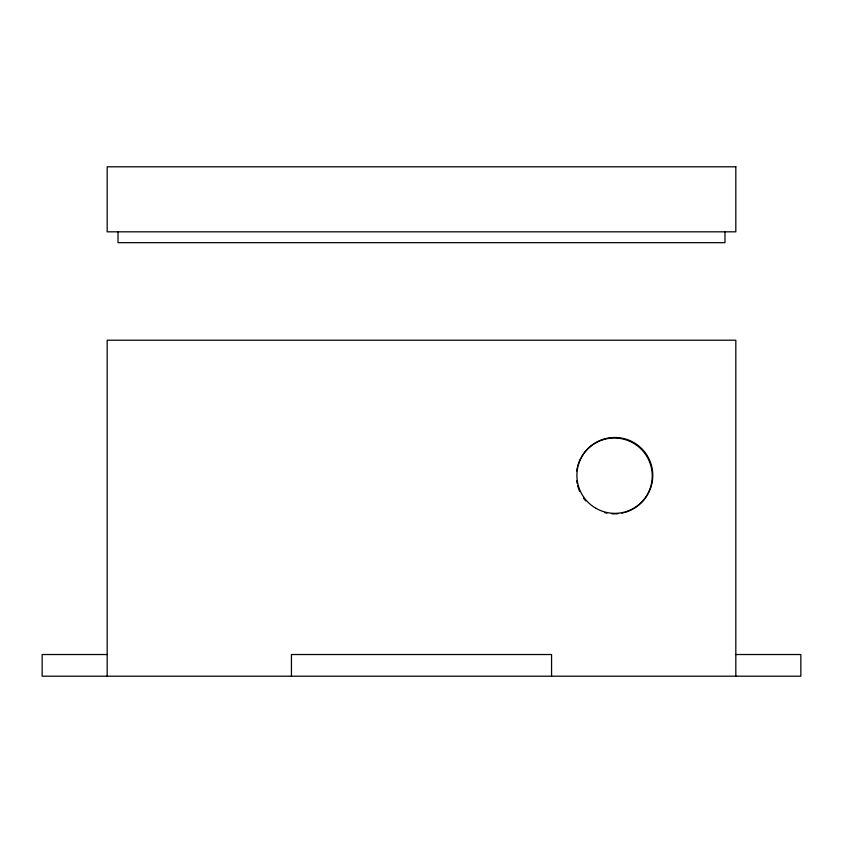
<?xml version="1.0" encoding="UTF-8"?>
<svg xmlns="http://www.w3.org/2000/svg" width="843" height="843" viewBox="0 0 843 843"><rect width="100%" height="100%" fill="white"/><g stroke="black" fill="none" stroke-linecap="round" stroke-linejoin="round"><path stroke-width="1.26" d="M107.177 654.526L42.15 654.526L42.15 676.202L800.85 676.202L800.85 654.526L735.823 654.526M735.823 676.202L735.823 340.214L107.177 340.214L107.177 676.202M724.98 231.825L724.98 242.668L118.02 242.668L118.02 231.825M551.564 676.202L551.564 654.526L291.436 654.526L291.436 676.202M581.47 456.969A37.935 37.935 0 0 1 641.144 449.108A37.935 37.935 0 0 1 633.283 508.793M632.208 509.383A37.935 37.935 0 0 1 625.327 512.238M624.136 512.576A37.935 37.935 0 0 1 621.734 513.134M618.035 513.693A37.935 37.935 0 0 1 611.849 513.787M606.907 513.134A37.935 37.935 0 0 1 604.505 512.576M585.801 500.953A37.935 37.935 0 0 1 583.482 498.023M579.773 491.595A37.935 37.935 0 0 1 577.676 485.758M577.118 483.345A37.935 37.935 0 0 1 576.707 480.889M576.707 470.984A37.935 37.935 0 0 1 577.381 467.307M577.676 466.116A37.935 37.935 0 0 1 580.869 458.044M735.823 166.798L107.177 166.798L107.177 231.825L735.823 231.825L735.823 166.798M595.875 508.266A37.935 37.935 0 0 0 652.777 475.42A37.935 37.935 0 0 0 595.875 442.564A37.935 37.935 0 0 0 595.875 508.266"/></g></svg>
